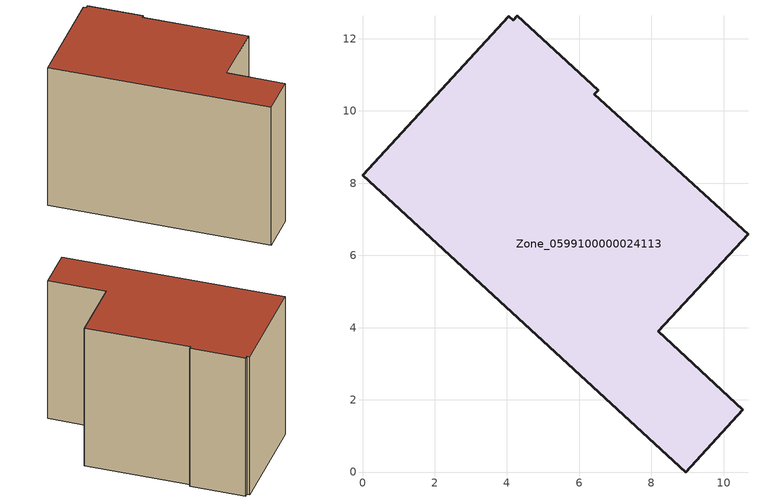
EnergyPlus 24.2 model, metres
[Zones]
Zone_0599100000024113
 floor ground (C_G): 0,8.22 4.05,12.62 4.17,12.5 4.28,12.63 6.52,10.57 6.41,10.46 10.67,6.58 8.19,3.89 10.53,1.72 8.94,0 z0
 wall outside (C_F): 8.94,0 10.53,1.72 8.19,3.89 10.67,6.58 6.41,10.46 6.52,10.57 4.28,12.63 4.17,12.5 4.05,12.62 0,8.22 8.94,0 z0:8.51
 roof outside (C_R): 4.05,12.62 0,8.22 8.94,0 10.53,1.72 8.19,3.89 10.67,6.58 6.41,10.46 6.52,10.57 4.28,12.63 4.17,12.5 z8.51
[BUILDING]
Pand.0599100000024113: North Axis=0; Terrain=City; Loads Convergence Tolerance Value=0.04; Temperature Convergence Tolerance Value=0.4; Solar Distribution=FullExterior; Maximum Number of Warmup Days=25; Minimum Number of Warmup Days=1
[Site:Location]
Rotterdam.The.Hague.AP_ZH_NLD Design_Conditions: Latitude=51.96; Longitude=4.45; Time Zone=1; Elevation=-4.5
[SITE:GROUNDTEMPERATURE:BUILDINGSURFACE]
18, 18, 18, 18, 18, 18, 18, 18, 18, 18, 18, 18
[MATERIAL] Thermal Absorptance=0.9; Solar Absorptance=0.7; Visible Absorptance=0.7
Name | Roughness | Thickness | Conductivity | Density | Specific Heat
G.TI.1975-1991 | MediumSmooth | 0.15 | 0.288461 | 540 | 1210
F.TI.1975-1991 | Rough | 0.3 | 0.230769 | 1920 | 840
R.TI.1975-1991 | MediumRough | 0.2 | 0.153846 | 1500 | 1000
[CONSTRUCTION]
C_G: G.TI.1975-1991
C_F: F.TI.1975-1991
C_R: R.TI.1975-1991
[ZONE]
Zone_0599100000024113: Type=1; Multiplier=1; Ceiling Height=Autocalculate; Volume=Autocalculate; Floor Area=autocalculate; Part of Total Floor Area=Yes
[ZONEINFILTRATION:DESIGNFLOWRATE]
Infil_Zone_0599100000024113: Zone or ZoneList or Space or SpaceList=Zone_0599100000024113; Schedule=AlwaysOn; Design Flow Rate Calculation Method=Flow/Area; Flow Rate per Floor Area=0.003; Constant Term Coefficient=1; Temperature Term Coefficient=0; Velocity Term Coefficient=0; Velocity Squared Term Coefficient=0
[HVACTEMPLATE:ZONE:IDEALLOADSAIRSYSTEM]
Zone_0599100000024113: Maximum Heating Supply Air Temperature=50; Minimum Cooling Supply Air Temperature=13; Maximum Heating Supply Air Humidity Ratio=0.0156; Minimum Cooling Supply Air Humidity Ratio=0.0077; Heating Limit=NoLimit; Cooling Limit=NoLimit; Dehumidification Control Type=ConstantSensibleHeatRatio; Cooling Sensible Heat Ratio=0.7; Dehumidification Setpoint=60; Humidification Control Type=None; Humidification Setpoint=30; Outdoor Air Method=None; Outdoor Air Flow Rate per Person=0.00944; Outdoor Air Flow Rate per Zone Floor Area=0; Outdoor Air Flow Rate per Zone=0; Demand Controlled Ventilation Type=None; Outdoor Air Economizer Type=NoEconomizer; Heat Recovery Type=None; Sensible Heat Recovery Effectiveness=0.7; Latent Heat Recovery Effectiveness=0.65
[ZONECONTROL:THERMOSTAT]
ThermostatControl_Zone_0599100000024113: Zone or ZoneList=Zone_0599100000024113; Control Type Schedule=DualSetpointControlType; Control 1=Thermostat_Zone_0599100000024113; Temperature Difference Between Cutout And Setpoint=0
[THERMOSTATSETPOINT:DUALSETPOINT]
Thermostat_Zone_0599100000024113: Heating Setpoint Temperature Schedule=HeatingSetpoint_Zone_0599100000024113; Cooling Setpoint Temperature Schedule=CoolingSetpoint_Zone_0599100000024113
[SCHEDULE:COMPACT]
HeatingSetpoint_Zone_0599100000024113: Through: 12/31, For: AllDays, Until: 24:00, 21
CoolingSetpoint_Zone_0599100000024113: Through: 12/31, For: AllDays, Until: 24:00, 24
DualSetpointControlType: Through: 12/31, For: AllDays, Until: 24:00, 4
AlwaysOn: Through: 12/31, For: AllDays, Until: 24:00, 1
